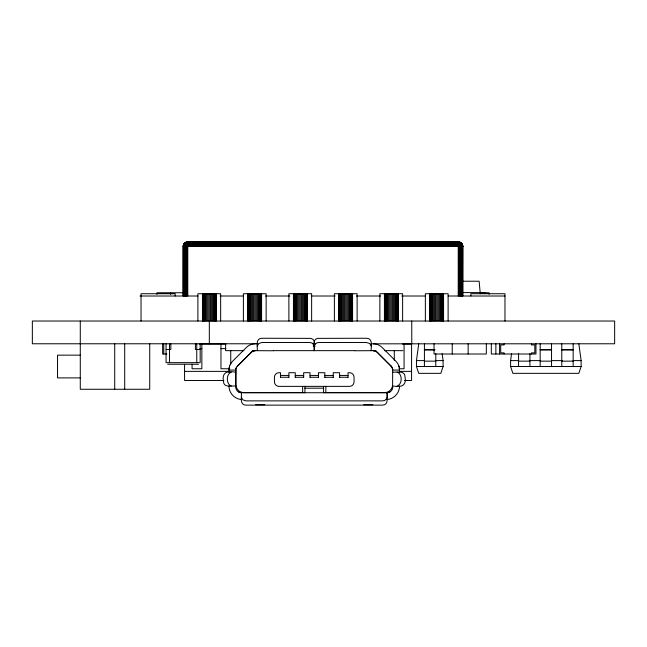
<?xml version="1.0" encoding="UTF-8"?>
<svg xmlns="http://www.w3.org/2000/svg" width="647" height="647" viewBox="0 0 647 647"><rect width="100%" height="100%" fill="white"/><g stroke="black" fill="none" stroke-linecap="round" stroke-linejoin="round"><path stroke-width="0.97" d="M184.856 242.94L183.756 244.307L183.23 246.418L183.23 296.011L183.319 245.876C182.454 243.539 188.334 240.878 187.015 242.39L185.511 242.479L184.039 243.838L459.653 243.401L460.203 243.838L458.23 245.634L185.649 245.876L184.856 246.418L184.856 296.011M183.845 296.011L183.538 245.334L184.832 243.013L187.784 241.873C185.374 241.897 183.182 243.951 183.23 246.418L183.303 296.011M236.357 367.553L236.204 367.892A5.783 5.726 0 0 0 235.823 369.324L235.775 385.903A5.783 5.783 0 0 0 241.46 392.729C241.679 396.716 239.422 405.176 246.006 405.127L382.482 405.127C389.073 405.176 386.817 396.716 387.035 392.729A5.783 5.783 0 0 0 392.721 385.903C401.067 387.61 406.801 385.919 405.006 376.805C405.087 370.294 396.748 372.243 392.697 372.26M241.46 392.964L238.274 391.775M460.51 296.011L460.607 245.876L459.92 244.307M459.791 296.011L459.605 245.876C458.335 245.383 457.38 242.221 458.691 242.002L458.23 242.94L460.203 243.838L460.397 243.013L458.23 242.94L184.767 243.013L185.786 242.39L185.818 243.401L186.692 243.013L186.554 243.401L184.039 243.838L186.708 242.002L184.419 243.401L183.829 245.334L184.233 244.809M186.231 242.148L186.991 241.938L184.573 243.401L183.303 246.418L185.891 243.013L184.888 244.307M183.505 296.011L183.505 246.418L184.071 244.307M458.23 243.498L461.157 246.418L462.783 246.418L461.626 243.401L458.772 241.905L187.347 241.905L186.093 242.39L187.096 243.838L186.991 296.011M183.772 244.809L183.303 246.418L183.578 244.809L460.47 244.809L462.176 246.418L462.176 296.011M459.653 243.401L459.855 242.682L458.691 242.002L187.646 242.002L187.784 242.94M461.78 244.809L461.893 243.838C453.798 238.565 464.651 243.798 462.176 246.418M442.152 353.674L443.09 360.605L443.09 366.517L440.817 373.343L418.73 373.343L416.458 366.517L416.458 360.605L418.73 343.775M578.839 343.775L581.119 360.605L581.119 366.517L578.839 373.343L512.877 373.343L510.604 366.517L510.604 360.605L511.542 353.674M185.721 242.682L184.565 244.307L184.856 246.418L183.869 245.876L184.298 246.418L184.298 296.011M185.511 296.011L185.511 246.418L187.533 244.307L187.784 243.498L186.748 243.401L187.226 243.013C188.131 240.644 184.128 243.199 183.772 244.307L187.096 243.838L187.784 244.865L187.784 296.011M229.192 367.625L228.949 372.535M257.377 346.064L258.711 343.549L261.93 342.514L309.695 342.514L311.967 342.983L314.021 345.013M461.157 296.011L461.157 246.418L461.837 243.838L460.51 242.479L458.691 242.002M462.783 296.011L462.751 245.876L459.394 242.172L462.257 244.307M460.51 242.479L458.23 242.148L462.055 245.334L461.715 296.011M462.176 244.145L462.783 246.418L462.71 245.634L462.508 296.011M458.812 242.172L458.23 242.148L458.86 242.002M229.378 366.825L229.612 366.048M458.23 296.011L458.23 245.634L459.37 243.838M183.538 245.334L183.505 246.418M184.791 243.838L184.29 244.307L185.398 242.682L186.562 242.682L185.196 243.401L185.964 242.601M184.427 244.307L184.662 243.838M314.474 345.013L316.52 342.983L318.793 342.514L366.558 342.514L369.777 343.549L371.111 346.064M184.177 244.307L185.624 242.682L184.937 243.013M184.249 243.838L183.983 244.307L185.002 243.013M187.412 243.013L187.784 242.479L187.015 242.39M185.341 243.401L187.452 242.002L458.877 242.39L460.397 243.013L458.877 242.39L458.974 244.307L461.125 244.307L461.408 245.334L459.791 246.418L187.784 246.418L186.951 245.876L184.298 246.418L185.543 244.809L186.562 244.307L186.999 244.809M184.452 243.401L183.805 244.307L185.171 243.013M184.419 243.401L184.08 243.838L184.573 243.401M458.23 245.634L459.022 246.418L460.082 245.334L459.046 245.334L459.022 296.011M237.19 366.307L252.031 351.612M237.554 366.089L251.214 352.429A5.686 5.686 0 0 1 255.233 350.763M185.891 245.876L186.231 246.418L185.649 245.876L186.182 245.334L186.684 245.876L186.231 246.418L186.231 296.011M187.452 242.002L186.668 242.39L187.226 243.013L187.622 242.682L186.668 242.39L186.562 244.307M186.158 242.682L186.773 242.172L185.398 242.682L185.746 242.39M461.157 246.418L462.645 245.876L462.71 296.011M185.649 243.401L185.252 244.307M185.438 243.838L185.665 244.307L187.687 242.172M460.47 244.809L461.125 244.307L460.842 243.013L458.772 241.905M184.799 243.013L185.511 242.479M187.048 243.013L187.784 242.479L187.153 242.682M184.832 243.401L185.374 243.013M185.066 243.401L185.616 243.013M185.487 243.013L186.037 242.682M390.222 391.775L387.035 392.729L241.46 392.729M461.368 243.401L459.677 242.172L461.594 243.401L460.818 243.401M231.351 372.26C225.973 373.562 225.973 384.601 231.351 385.903M397.145 385.903C402.515 384.601 402.515 373.562 397.145 372.26M264.817 404.707L255.638 404.707M372.858 404.707L363.679 404.707M187.395 242.39L458.707 242.682M186.999 242.682L187.622 242.682M459.782 242.172L461.893 243.838L462.71 246.418L462.055 245.334M187.533 244.307L458.23 244.145M460.365 243.401L461.626 244.809L462.435 244.809M183.384 245.334L186.441 245.334L185.543 244.809M459.605 245.876L460.607 245.876M462.12 281.227L479.136 281.227L480.268 293.73M462.071 292.598L484.821 292.598L484.821 293.73M183.497 292.759L156.962 292.759L156.962 294.385M479.953 292.759L489.051 292.759L489.051 294.385M140.019 296.011L197.925 296.011M220.077 296.011L243.393 296.011M265.488 296.011L289.767 296.011M311.636 296.011L335.178 296.011M356.376 296.011L380.598 296.011M401.722 296.011L425.362 296.011M448.112 296.011L504.975 296.011M257.668 343.775L32.35 343.775L32.35 321.025L614.65 321.025L614.65 343.775L371.111 343.824M313.059 343.775L315.226 343.824M199.705 344.083L225.932 344.083M402.499 344.083L411.573 344.083L411.573 380.476L404.512 380.476M313.229 346.105L315.226 346.105M199.899 348.636L201.856 348.636M220.967 348.636L225.852 348.636M166.061 349.461L170.832 349.461L170.832 343.775M200.174 349.461L195.402 349.461L195.402 343.775M424.416 349.687L434.841 349.687M540.172 349.687L551.543 349.687M561.782 349.687L573.153 349.687M424.416 349.914L434.841 349.914M540.172 349.914L551.543 349.914M561.782 349.914L573.153 349.914M243.919 350.65L225.609 350.65L225.609 343.824M252.476 350.65L273.527 350.763M273.778 350.65L354.718 350.65M354.96 350.763L376.012 350.65M384.569 350.65L402.887 350.65M166.853 354.014L162.64 354.014L162.64 343.775M80.277 355.146L57.534 355.146L57.534 377.897L80.277 377.897M416.458 360.605L424.351 360.605M436.183 360.605L443.09 360.605M510.604 360.605L518.49 360.605M529.327 360.605L540.172 360.605M551.543 360.605L562.389 360.605M573.234 360.605L581.119 360.605M424.416 361.147L435.795 361.147M518.562 361.147L529.933 361.147M540.172 361.147L551.543 361.147M561.782 361.147L573.153 361.147M167.646 364.245L198.58 364.245M416.458 366.517L443.09 366.517M510.604 366.517L581.119 366.517M229.766 368.758L220.967 368.758L220.967 344.083M399.183 368.758L404.068 368.758L404.068 344.083M184.573 371.378L228.965 371.378M399.466 371.378L411.573 371.378M235.791 372.26C227.437 370.561 221.686 372.235 223.49 381.358C223.409 387.868 231.747 385.927 235.791 385.903M280.466 375.446L288.885 375.446M295.25 375.446L303.669 375.446M310.034 375.446L318.453 375.446M324.826 375.446L333.237 375.446M339.61 375.446L348.021 375.446M280.466 377.266L288.885 377.266M295.25 377.266L303.669 377.266M310.034 377.266L318.453 377.266M324.826 377.266L333.237 377.266M339.61 377.266L348.021 377.266M223.919 380.476L184.573 380.476L184.573 364.301M304.923 388.184L323.573 388.184M304.923 392.616L243.846 392.616A7.958 7.958 0 0 1 235.888 384.658L235.888 370.116M323.573 392.616L384.642 392.616A7.958 7.958 0 0 0 392.608 384.658L392.672 369.324A5.783 5.726 0 0 0 392.284 367.892L392.131 367.553M461.279 243.401L459.839 242.39L459.977 243.013L459.459 242.682L460.615 242.682L461.279 243.401L460.761 242.682M461.076 243.013L460.227 242.39L460.745 243.013M187.226 243.013L187.784 243.498M391.298 366.307L377.322 352.316A5.686 5.686 0 0 0 373.303 350.65M461.837 244.307L462.645 245.876M185.649 245.876L184.921 244.809M460.842 243.013L461.723 244.307M459.823 243.013L460.203 243.838M185.01 245.334L185.511 246.418M461.837 243.838L462.484 245.334M462.273 245.876L462.508 246.418L461.893 243.838M398.884 366.048L399.118 366.825M184.096 244.809L184.258 245.334M461.626 244.809L461.837 245.876M241.46 397.315L242.795 399.83L246.006 400.873L382.482 400.873C386.882 401.14 387.965 396.174 387.035 392.729M399.304 367.625L399.547 372.535M573.153 343.775L573.153 366.517M561.782 343.775L561.782 366.517M551.543 343.775L551.543 366.517M540.172 343.775L540.172 366.517M535.967 343.775L535.967 354.014L491.316 354.014L491.316 343.775M531.413 343.775L531.413 344.916L534.826 344.916L534.826 352.874L531.413 352.874L531.413 354.014M529.933 353.658L529.933 366.517M518.562 353.658L518.562 366.517M504.975 321.025L504.975 293.73L470.854 293.73L470.854 296.011M504.118 343.775L504.118 344.916L500.705 344.916L500.705 352.874L504.118 352.874L504.118 354.014M499.573 343.775L499.573 354.014M495.869 343.775L495.869 354.014M486.342 343.775L486.342 354.014L434.032 354.014L434.032 343.775M468.145 343.775L468.145 354.014M452.229 343.775L452.229 354.014M448.112 321.025L448.112 293.73L425.362 293.73L425.362 321.025M443.559 293.73L443.559 321.025M443.462 293.73L443.462 321.025M443.146 293.73L443.146 321.025M442.645 293.73L442.645 321.025M441.966 293.73L441.966 321.025M441.125 293.73L441.125 321.025M440.146 293.73L440.146 321.025M439.07 293.73L439.07 321.025M437.922 293.73L437.922 321.025M436.741 293.73L436.741 321.025M435.795 353.658L435.795 366.517M435.552 293.73L435.552 321.025M434.404 293.73L434.404 321.025M433.328 293.73L433.328 321.025M432.35 293.73L432.35 321.025M431.509 293.73L431.509 321.025M430.829 293.73L430.829 321.025M430.328 293.73L430.328 321.025M430.02 293.73L430.02 321.025M429.915 293.73L429.915 321.025M424.416 343.775L424.416 366.517M411.759 321.025L411.759 343.775M402.62 321.025L402.62 293.73L379.87 293.73L379.87 321.025M398.067 293.73L398.067 321.025M397.97 293.73L397.97 321.025M397.654 293.73L397.654 321.025M397.153 293.73L397.153 321.025M396.474 293.73L396.474 321.025M395.632 293.73L395.632 321.025M394.654 293.73L394.654 321.025M394.29 350.52L394.29 360.298M393.578 293.73L393.578 321.025M392.43 293.73L392.43 321.025M391.249 293.73L391.249 321.025M390.06 293.73L390.06 321.025M388.912 293.73L388.912 321.025M387.836 293.73L387.836 321.025M386.857 293.73L386.857 321.025M386.016 293.73L386.016 321.025M385.337 293.73L385.337 321.025M384.836 293.73L384.836 321.025M384.528 293.73L384.528 321.025M384.423 293.73L384.423 321.025M371.111 350.65C371.111 346.598 373.093 338.203 366.558 338.252L317.62 338.373L315.582 339.295L314.474 340.751L314.474 350.65M357.128 321.025L357.128 293.73L334.378 293.73L334.378 321.025M352.575 293.73L352.575 321.025M352.478 293.73L352.478 321.025M352.17 293.73L352.17 321.025M351.661 293.73L351.661 321.025M350.981 293.73L350.981 321.025M350.14 293.73L350.14 321.025M349.17 293.73L349.17 321.025M348.086 293.73L348.086 321.025M348.021 377.419L348.021 372.712L349.501 372.712A4.545 4.545 0 0 1 354.055 377.266L354.055 381.811A4.545 4.545 0 0 1 349.501 386.364L278.986 386.364A4.545 4.545 0 0 1 274.441 381.811L274.441 377.266A4.545 4.545 0 0 1 278.986 372.712L280.466 372.712L280.466 377.419M346.938 293.73L346.938 321.025M345.757 293.73L345.757 321.025M344.568 293.73L344.568 321.025M343.42 293.73L343.42 321.025M342.344 293.73L342.344 321.025M341.365 293.73L341.365 321.025M340.524 293.73L340.524 321.025M339.845 293.73L339.845 321.025M339.61 377.419L339.61 372.712L333.237 372.712L333.237 377.419M339.343 293.73L339.343 321.025M339.036 293.73L339.036 321.025M338.931 293.73L338.931 321.025M325.845 386.364L325.845 392.616M324.826 377.419L324.826 372.712L318.453 372.712L318.453 377.419M323.573 386.364L323.573 392.729M314.021 350.65L314.021 340.751L312.913 339.295L310.875 338.373L261.93 338.252C255.395 338.203 257.385 346.598 257.377 350.65M311.636 321.025L311.636 293.73L288.885 293.73L288.885 321.025M310.034 377.419L310.034 372.712L303.669 372.712L303.669 377.419M307.082 293.73L307.082 321.025M306.985 293.73L306.985 321.025M306.678 293.73L306.678 321.025M306.168 293.73L306.168 321.025M305.489 293.73L305.489 321.025M304.923 386.364L304.923 392.729M304.648 293.73L304.648 321.025M303.678 293.73L303.678 321.025M302.594 293.73L302.594 321.025M302.642 386.364L302.642 392.616M301.445 293.73L301.445 321.025M300.265 293.73L300.265 321.025M299.076 293.73L299.076 321.025M297.927 293.73L297.927 321.025M296.852 293.73L296.852 321.025M295.873 293.73L295.873 321.025M295.25 377.419L295.25 372.712L288.885 372.712L288.885 377.419M295.032 293.73L295.032 321.025M294.353 293.73L294.353 321.025M293.851 293.73L293.851 321.025M293.544 293.73L293.544 321.025M293.439 293.73L293.439 321.025M266.143 321.025L266.143 293.73L243.393 293.73L243.393 321.025M261.59 293.73L261.59 321.025M261.493 293.73L261.493 321.025M261.186 293.73L261.186 321.025M260.676 293.73L260.676 321.025M259.997 293.73L259.997 321.025M259.156 293.73L259.156 321.025M258.185 293.73L258.185 321.025M257.102 293.73L257.102 321.025M255.953 293.73L255.953 321.025M254.772 293.73L254.772 321.025M253.584 293.73L253.584 321.025M252.435 293.73L252.435 321.025M251.359 293.73L251.359 321.025M250.381 293.73L250.381 321.025M249.54 293.73L249.54 321.025M248.86 293.73L248.86 321.025M248.359 293.73L248.359 321.025M248.052 293.73L248.052 321.025M247.947 293.73L247.947 321.025M230.744 350.52L230.744 364.204M220.651 321.025L220.651 293.73L197.901 293.73L197.901 321.025M216.098 293.73L216.098 321.025M216.001 293.73L216.001 321.025M215.694 293.73L215.694 321.025M215.184 293.73L215.184 321.025M214.505 293.73L214.505 321.025M213.664 293.73L213.664 321.025M212.693 293.73L212.693 321.025M211.609 293.73L211.609 321.025M210.461 293.73L210.461 321.025M209.321 321.025L209.321 343.775M209.28 293.73L209.28 321.025M208.091 293.73L208.091 321.025M206.943 293.73L206.943 321.025M205.867 293.73L205.867 321.025M204.889 293.73L204.889 321.025M204.048 293.73L204.048 321.025M203.368 293.73L203.368 321.025M202.867 293.73L202.867 321.025M202.56 293.73L202.56 321.025M202.454 293.73L202.454 321.025M201.856 344.083L201.856 368.758L192.078 368.758L192.078 364.204M200.174 343.775L200.174 362.652L166.061 362.652L166.061 343.775M196.761 343.775L196.761 362.652M175.159 296.011L175.159 293.73L141.038 293.73L141.038 321.025M170.606 292.759L170.606 294.385M169.465 343.775L169.465 362.652M163.772 343.775L163.772 354.014M149.724 343.775L149.724 389.268L80.277 389.268L80.277 321.025M124.701 343.775L124.701 389.268M114.713 343.775L114.713 389.268M237.441 366.048A5.686 5.686 0 0 0 235.775 370.068L228.949 370.068A12.511 12.511 0 0 1 232.613 361.22L246.337 347.488A12.511 12.511 0 0 1 255.185 343.824M392.608 370.116A5.686 5.686 0 0 0 390.942 366.089L377.282 352.429A5.686 5.686 0 0 0 373.254 350.763M241.46 399.555A13.7 13.7 0 0 1 228.949 385.903M399.547 385.903A13.7 13.7 0 0 1 387.035 399.555M373.303 343.824A12.511 12.511 0 0 1 382.151 347.488L395.883 361.22A12.511 12.511 0 0 1 399.547 370.068L392.721 370.068A5.686 5.686 0 0 0 391.055 366.048M251.165 352.316A5.686 5.686 0 0 1 255.185 350.65M185.228 245.334L184.856 246.418L185.228 245.334"/></g></svg>
